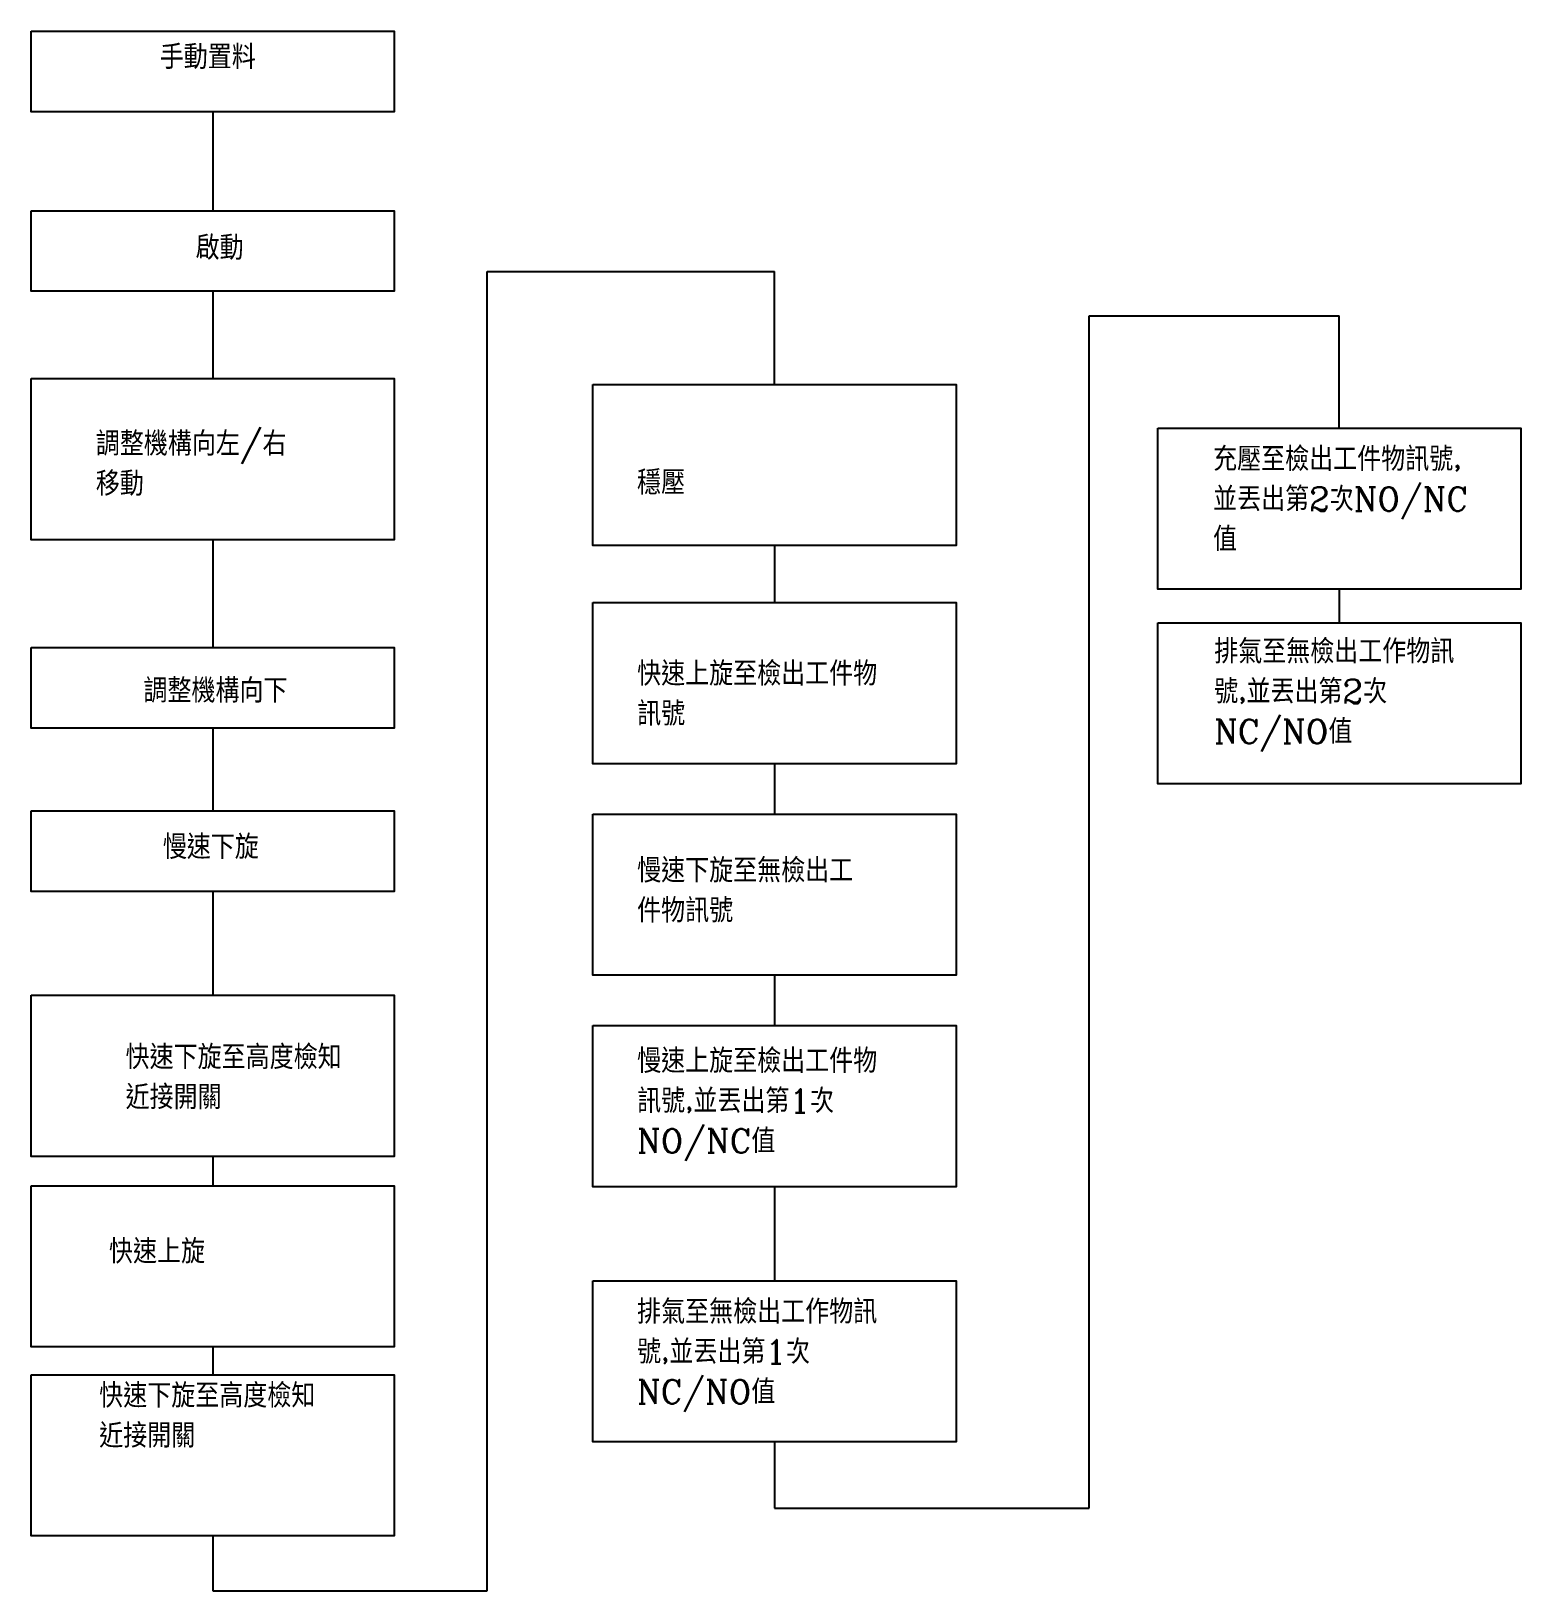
# Model space of a CAD drawing. Extents: x 16 to 419, y -108 to 314.
import ezdxf

# ---------------------------------------------------------------- set-up
doc = ezdxf.new("R2010")
doc.units = 0
doc.layers.add('標尺寸層', color=3, linetype='CONTINUOUS')
doc.styles.add('CNS', font='romanc.shx', dxfattribs={"bigfont": 'chineset.shx'})

msp = doc.modelspace()

# ---------------------------------------------------------------- linework, layer by layer
at = {"layer": '標尺寸層', "color": 7}
for p, q in [((64.92, 292.03), (64.92, 265.22)), ((139.23, -108.42), (139.23, 248.8)), ((139.23, 248.8), (216.99, 248.8)), ((216.99, 218.22), (216.99, 248.8)), ((64.92, 243.41), (64.92, 219.8)), ((302.13, -86.08), (302.13, 236.79)), ((302.13, 236.79), (369.86, 236.79)), ((369.86, 206.4), (369.86, 236.79)), ((64.92, 176.17), (64.92, 146.99)), ((216.99, 174.59), (216.99, 159.14)), ((369.86, 162.77), (369.86, 153.68)), ((64.92, 125.17), (64.92, 102.74)), ((216.99, 115.51), (216.99, 101.87)), ((64.92, 80.92), (64.92, 52.83)), ((216.99, 58.24), (216.99, 44.6)), ((64.92, 9.2), (64.92, 1.22)), ((216.99, 0.97), (216.99, -24.48)), ((64.92, -42.41), (64.92, -49.93)), ((216.99, -68.11), (216.99, -86.08)), ((216.99, -86.08), (302.13, -86.08)), ((64.92, -93.56), (64.92, -108.42)), ((64.92, -108.42), (139.23, -108.42))]:
    msp.add_line(p, q, dxfattribs=at)
for points in [[(15.78, 313.84), (114.05, 313.84), (114.05, 292.03), (15.78, 292.03)], [(15.78, 265.22), (114.05, 265.22), (114.05, 243.41), (15.78, 243.41)], [(15.78, 219.8), (114.05, 219.8), (114.05, 176.17), (15.78, 176.17)], [(167.85, 218.22), (266.13, 218.22), (266.13, 174.59), (167.85, 174.59)], [(320.72, 206.4), (418.99, 206.4), (418.99, 162.77), (320.72, 162.77)], [(167.85, 159.14), (266.13, 159.14), (266.13, 115.51), (167.85, 115.51)], [(320.72, 153.68), (418.99, 153.68), (418.99, 110.05), (320.72, 110.05)], [(15.78, 146.99), (114.05, 146.99), (114.05, 125.17), (15.78, 125.17)], [(15.78, 102.74), (114.05, 102.74), (114.05, 80.92), (15.78, 80.92)], [(167.85, 101.87), (266.13, 101.87), (266.13, 58.24), (167.85, 58.24)], [(15.78, 52.83), (114.05, 52.83), (114.05, 9.2), (15.78, 9.2)], [(167.85, 44.6), (266.13, 44.6), (266.13, 0.97), (167.85, 0.97)], [(15.78, 1.22), (114.05, 1.22), (114.05, -42.41), (15.78, -42.41)], [(167.85, -24.48), (266.13, -24.48), (266.13, -68.11), (167.85, -68.11)], [(15.78, -49.93), (114.05, -49.93), (114.05, -93.56), (15.78, -93.56)]]:
    msp.add_lwpolyline(points, close=True, dxfattribs=at)

# ---------------------------------------------------------------- texts
at = {"layer": '標尺寸層', "color": 7, "char_height": 6.5, "attachment_point": 1, "style": 'CNS'}
for s, insert, width in [('手動置料', (50.58, 310.1), 39.9178), ('啟動', (60.28, 258.44), 39.9178), ('調整機構向左/右移動', (33.27, 205.41), 53.4384), ('充壓至檢出工件物訊號,並丟出第2次NO/NC值', (335.7, 201.25), 69.1309), ('穩壓', (179.79, 194.9), 62.8239), ('排氣至無檢出工作物訊號,並丟出第2次NC/NO值', (336, 149.15), 69.1309), ('快速上旋至檢出工件物訊號', (179.79, 143.14), 69.1309), ('調整機構向下', (46.16, 138.55), 53.4384), ('慢速下旋', (51.4, 96.22), 53.4384), ('慢速下旋至無檢出工件物訊號', (179.79, 89.85), 62.8239), ('快速下旋至高度檢知近接開關', (41.33, 39.31), 62.8239), ('慢速上旋至檢出工件物訊號,並丟出第1次NO/NC值', (179.79, 38.3), 69.1309), ('快速上旋', (36.84, -13.3), 62.8239), ('排氣至無檢出工作物訊號,並丟出第1次NC/NO值', (179.79, -29.62), 69.1309), ('快速下旋至高度檢知近接開關', (34.18, -52.33), 62.8239)]:
    msp.add_mtext(s, dxfattribs=dict(at, insert=insert, width=width))

doc.saveas('drawing.dxf')
